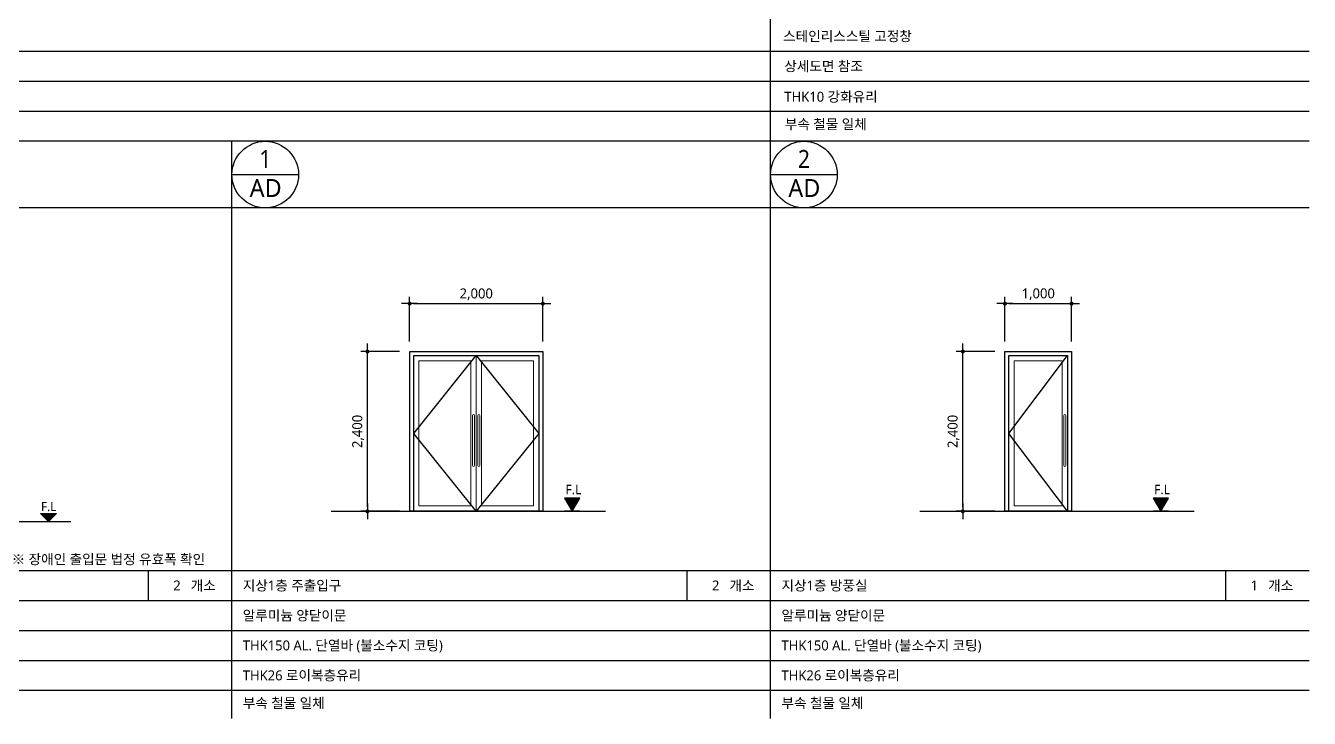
# Model space of a CAD drawing. Header units: millimetres. Extents: x -3 to 459584, y -660938 to -11738.
# Drawn here: x 99177 to 118450, y -146400 to -135997 of the extents above; entities that cross this region are included whole.
import ezdxf
from ezdxf.enums import TextEntityAlignment as Align

# ---------------------------------------------------------------- set-up
doc = ezdxf.new("R2010")
doc.units = ezdxf.units.MM
doc.header["$LTSCALE"] = 200
for name, pattern in [('C10', [102.1, 100, -1, 0.1, -1]), ('CEN-GAUN', [32.2, 30, -1, 0.2, -1]), ('DASHDOT', [1, 0.5, -0.25, 0, -0.25])]:
    doc.linetypes.add(name, pattern=pattern)
doc.layers.get('DEFPOINTS').update_dxf_attribs({"color": 137})
for name, color, linetype in [('4ELE', 4, 'Continuous'), ('A-GRID', 1, 'C10'), ('a-TAG-1', 6, 'Continuous'), ('A-TAG-2', 4, 'Continuous'), ('CEN', 1, 'CEN-GAUN'), ('CTR', 1, 'Continuous'), ('DIM', 7, 'Continuous'), ('ELE-7', 7, 'Continuous'), ('ELE3', 3, 'Continuous'), ('ELE4', 4, 'Continuous'), ('ELE6', 6, 'Continuous'), ('TAG', 6, 'Continuous'), ('TAR-LEVEL', 6, 'Continuous'), ('TEX', 3, 'Continuous'), ('TEXT1', 3, 'Continuous')]:
    doc.layers.add(name, color=color, linetype=linetype)
doc.layers.add('WIN', color=4, linetype='Continuous', lineweight=0)
doc.styles.add('ARIAL', font='malgun.ttf')
doc.styles.add('S1', font='malgun.ttf')
doc.styles.add('돋움', font='malgun.ttf')
doc.styles.add('맑은고딕', font='malgun.ttf')
doc.styles.add('스타일1', font='malgun.ttf')
doc.dimstyles.new('CJC-50', dxfattribs={"dimscale": 50, "dimtxt": 3, "dimasz": 1.2, "dimexe": 2, "dimexo": 3, "dimgap": 1, "dimtad": 1, "dimdec": 0, "dimdsep": 46, "dimlunit": 6, "dimtxsty": 'ARIAL', "dimblk": 'CJDOT', "dimcen": 1, "dimclrd": 256, "dimclre": 256, "dimclrt": 3, "dimadec": 0, "dimazin": 0, "dimtfac": 1, "dimtdec": 0, "dimtix": 1, "dimtmove": 2, "dimatfit": 2, "dimfxl": 1, "dimlwd": -1, "dimlwe": -1, "dimarcsym": 0})

# ---------------------------------------------------------------- blocks, each defined once
blk = doc.blocks.new('CJDOT')
blk.add_line((-2, 0), (2, 0))
at = {"const_width": 0.5}
blk.add_lwpolyline([(-0.25, 0, 1), (0.25, 0, 1)], format="xyb", close=True, dxfattribs=at)
blk = doc.blocks.new('*D250')
at = {"layer": 'DEFPOINTS', "color": 0, "linetype": 'Continuous', "ltscale": 0.1, "transparency": 16777216}
for p in [(104308, -140891), (104942, -140891), (104942, -143291)]:
    blk.add_point(p, dxfattribs=at)
at = {"layer": 'DIM', "ltscale": 0.1, "transparency": 16777216}
for p, q in [((104792, -140891), (104208, -140891)), ((104308, -143231), (104308, -140951)), ((104792, -143291), (104208, -143291))]:
    blk.add_line(p, q, dxfattribs=at)
at = {"layer": 'DIM', "linetype": 'Continuous', "ltscale": 0.1, "transparency": 16777216, "xscale": 60, "yscale": 60, "zscale": 60}
for p, rotation in [((104308, -140891), 90), ((104308, -143291), 270)]:
    blk.add_blockref('CJDOT', p, dxfattribs=dict(at, rotation=rotation))
at = {"layer": 'DIM', "color": 3, "linetype": 'Continuous', "ltscale": 0.1, "transparency": 16777216, "insert": (104168, -142091), "char_height": 150, "attachment_point": 5, "rotation": 90, "style": 'ARIAL'}
blk.add_mtext('2,400', dxfattribs=at)
blk = doc.blocks.new('*D251')
at = {"layer": 'DEFPOINTS', "color": 0, "linetype": 'Continuous', "ltscale": 0.1, "transparency": 16777216}
for p in [(106942, -140172), (104942, -140891), (106942, -140891)]:
    blk.add_point(p, dxfattribs=at)
at = {"layer": 'DIM', "ltscale": 0.1, "transparency": 16777216}
for p, q in [((104942, -140741), (104942, -140072)), ((106942, -140741), (106942, -140072)), ((105002, -140172), (106882, -140172))]:
    blk.add_line(p, q, dxfattribs=at)
at = {"layer": 'DIM', "linetype": 'Continuous', "ltscale": 0.1, "transparency": 16777216, "xscale": 60, "yscale": 60, "zscale": 60, "rotation": 180}
blk.add_blockref('CJDOT', (104942, -140172), dxfattribs=at)
at = {"layer": 'DIM', "linetype": 'Continuous', "ltscale": 0.1, "transparency": 16777216, "xscale": 60, "yscale": 60, "zscale": 60}
blk.add_blockref('CJDOT', (106942, -140172), dxfattribs=at)
at = {"layer": 'DIM', "color": 3, "linetype": 'Continuous', "ltscale": 0.1, "transparency": 16777216, "insert": (105942, -140032), "char_height": 150, "attachment_point": 5, "style": 'ARIAL'}
blk.add_mtext('2,000', dxfattribs=at)
blk = doc.blocks.new('단면레벨-1')
at = {"layer": 'TAG'}
blk.add_hatch(color=256, dxfattribs=at).paths.add_polyline_path([(0, 0), (2.27, 3.93), (-2.27, 3.93)])
for p, q in [((-2.27, 3.93), (0, 0)), ((2.27, 3.93), (-2.27, 3.93)), ((0, 0), (2.27, 3.93)), ((2.27, 0), (-2.27, 0))]:
    blk.add_line(p, q, dxfattribs=at)
at = {"layer": 'TAG', "color": 3, "style": '돋움'}
blk.add_attdef('GL.+1500', text='', height=2.81, dxfattribs=at).set_placement((0.37, 6.53), align=Align.MIDDLE)
blk = doc.blocks.new('dor&win')
at = {"layer": 'a-TAG-1', "ltscale": 0.2}
blk.add_line((-5.5, 0), (5.5, 0), dxfattribs=at)
blk.add_circle((0, 0), 5.5, dxfattribs=at)
at = {"layer": 'a-TAG-1', "color": 3, "style": 'ARIAL'}
for tag, p in [('1', (0, 2.58)), ('FSD', (0.07, -2.22))]:
    blk.add_attdef(tag, text='', height=3, dxfattribs=at).set_placement(p, align=Align.MIDDLE_CENTER)
blk = doc.blocks.new('*D254')
at = {"layer": 'DEFPOINTS', "color": 0, "linetype": 'Continuous', "ltscale": 0.1, "transparency": 16777216}
for p in [(113247, -140891), (113880, -140891), (113880, -143291)]:
    blk.add_point(p, dxfattribs=at)
at = {"layer": 'DIM', "ltscale": 0.1, "transparency": 16777216}
for p, q in [((113730, -140891), (113147, -140891)), ((113247, -143231), (113247, -140951)), ((113730, -143291), (113147, -143291))]:
    blk.add_line(p, q, dxfattribs=at)
at = {"layer": 'DIM', "linetype": 'Continuous', "ltscale": 0.1, "transparency": 16777216, "xscale": 60, "yscale": 60, "zscale": 60}
for p, rotation in [((113247, -140891), 90), ((113247, -143291), 270)]:
    blk.add_blockref('CJDOT', p, dxfattribs=dict(at, rotation=rotation))
at = {"layer": 'DIM', "color": 3, "linetype": 'Continuous', "ltscale": 0.1, "transparency": 16777216, "insert": (113107, -142091), "char_height": 150, "attachment_point": 5, "rotation": 90, "style": 'ARIAL'}
blk.add_mtext('2,400', dxfattribs=at)
blk = doc.blocks.new('*D255')
at = {"layer": 'DEFPOINTS', "color": 0, "linetype": 'Continuous', "ltscale": 0.1, "transparency": 16777216}
for p in [(114880, -140172), (113880, -140891), (114880, -140891)]:
    blk.add_point(p, dxfattribs=at)
at = {"layer": 'DIM', "ltscale": 0.1, "transparency": 16777216}
for p, q in [((113880, -140741), (113880, -140072)), ((114880, -140741), (114880, -140072)), ((113940, -140172), (114820, -140172))]:
    blk.add_line(p, q, dxfattribs=at)
at = {"layer": 'DIM', "linetype": 'Continuous', "ltscale": 0.1, "transparency": 16777216, "xscale": 60, "yscale": 60, "zscale": 60, "rotation": 180}
blk.add_blockref('CJDOT', (113880, -140172), dxfattribs=at)
at = {"layer": 'DIM', "linetype": 'Continuous', "ltscale": 0.1, "transparency": 16777216, "xscale": 60, "yscale": 60, "zscale": 60}
blk.add_blockref('CJDOT', (114880, -140172), dxfattribs=at)
at = {"layer": 'DIM', "color": 3, "linetype": 'Continuous', "ltscale": 0.1, "transparency": 16777216, "insert": (114380, -140031), "char_height": 150, "attachment_point": 5, "style": 'ARIAL'}
blk.add_mtext('1,000', dxfattribs=at)

msp = doc.modelspace()

# ---------------------------------------------------------------- linework, layer by layer
at = {"layer": '4ELE'}
for points in [[(104942.3, -140890.7), (106942.3, -140890.7), (106942.3, -143290.7), (104942.3, -143290.7)], [(113880.5, -140890.7), (114880.5, -140890.7), (114880.5, -143290.7), (113880.5, -143290.7)]]:
    msp.add_lwpolyline(points, close=True, dxfattribs=at)
for points in [[(105002.3, -143290.7), (105002.3, -140950.7), (106882.3, -140950.7), (106882.3, -143290.7)], [(113940.5, -143290.7), (113940.5, -140950.7), (114820.5, -140950.7), (114820.5, -143290.7)]]:
    msp.add_lwpolyline(points, dxfattribs=at)
at = {"layer": 'A-GRID'}
msp.add_line((97054.4, -143441.5, 0), (99854.4, -143441.5), dxfattribs=at)
at = {"layer": 'A-TAG-2', "color": 7}
msp.add_line((118450, -138734.1), (84100, -138734.1), dxfattribs=at)
at = {"layer": 'CEN'}
for p, q in [((103761.4, -143290.7), (107882.9, -143290.7)), ((112599.6, -143290.7), (116721.1, -143290.7))]:
    msp.add_line(p, q, dxfattribs=at)
at = {"layer": 'CTR', "linetype": 'DASHDOT', "ltscale": 100}
for points in [[(105942.3, -143290.7), (105002.3, -142120.7), (105942.3, -140950.7), (106882.3, -142120.7), (105942.3, -143290.7)], [(114820.5, -143290.7), (113940.5, -142120.7), (114820.5, -140950.7)]]:
    msp.add_lwpolyline(points, dxfattribs=at)
at = {"layer": 'ELE-7'}
for p, q in [((99518.1, -143441.5), (99398.1, -143321.5)), ((99398.1, -143321.5), (99638.1, -143321.5)), ((99518.1, -143441.5), (99638.1, -143321.5)), ((99518.1, -143441.5), (99638.1, -143321.5))]:
    msp.add_line(p, q, dxfattribs=at)
at = {"layer": 'ELE-7', "elevation": 0}
msp.add_lwpolyline([(99518.1, -143441.5, 0, 240, 0), (99518.1, -143321.5, 240, 240, 0)], format="xyseb", dxfattribs=at)
at = {"layer": 'ELE3'}
msp.add_line((118450, -137734.1), (84100, -137734.1), dxfattribs=at)
at = {"layer": 'ELE4'}
for p, q in [((110361.8, -146400), (110361.8, -129034.1)), ((102273.6, -146400), (102273.6, -137734.1)), ((102273.6, -146400), (102273.6, -137734.1))]:
    msp.add_line(p, q, dxfattribs=at)
at = {"layer": 'ELE6'}
for p, q in [((118447.2, -136384.1), (84097.2, -136384.1)), ((118447.2, -136834.1), (84097.2, -136834.1)), ((118447.2, -137284.1), (84097.2, -137284.1)), ((118447.2, -144184.1), (84097.2, -144184.1)), ((101016.9, -144184.1), (101016.9, -144634.1)), ((109105, -144184.1), (109105, -144634.1)), ((117193.2, -144184.1), (117193.2, -144634.1)), ((118447.2, -144634.1), (84097.2, -144634.1)), ((118447.2, -145084.1), (84097.2, -145084.1)), ((118447.2, -145534.1), (84097.2, -145534.1)), ((118447.2, -145984.1), (84097.2, -145984.1))]:
    msp.add_line(p, q, dxfattribs=at)
at = {"layer": 'WIN'}
msp.add_line((105942.3, -140950.7), (105942.3, -143290.7), dxfattribs=at)
for points in [[(105862.3, -143210.7), (105082.3, -143210.7), (105082.3, -141030.7), (105862.3, -141030.7)], [(106022.3, -141030.7), (106802.3, -141030.7), (106802.3, -143210.7), (106022.3, -143210.7)], [(114740.5, -143210.7), (114020.5, -143210.7), (114020.5, -141030.7), (114740.5, -141030.7)]]:
    msp.add_lwpolyline(points, close=True, dxfattribs=at)
at = {"layer": 'WIN', "color": 5}
for points in [[(105917.3, -142600.7, -1), (105887.3, -142600.7), (105887.3, -141850.7, -1), (105917.3, -141850.7)], [(105967.3, -142600.7, 1), (105997.3, -142600.7), (105997.3, -141850.7, 1), (105967.3, -141850.7)], [(114795.5, -142600.7, -1), (114765.5, -142600.7), (114765.5, -141850.7, -1), (114795.5, -141850.7)]]:
    msp.add_lwpolyline(points, format="xyb", close=True, dxfattribs=at)

# ---------------------------------------------------------------- block references
at = {"layer": 'a-TAG-1'}
ref = msp.add_blockref('dor&win', (102773.6, -138234.1), dxfattribs=dict(at, xscale=90.90909090894274, yscale=90.90909090894274, zscale=90.90909090894274))
ref.add_attrib('1', '1', dxfattribs={"color": 3, "height": 270, "style": 'S1', "width": 0.9}).set_placement((102773.6, -137999.2), align=Align.MIDDLE_CENTER)
ref.add_attrib('FSD', 'AD', dxfattribs={"color": 3, "height": 270, "style": 'S1'}).set_placement((102779.7, -138436.2), align=Align.MIDDLE_CENTER)
ref = msp.add_blockref('dor&win', (110861.8, -138234.1), dxfattribs=dict(at, xscale=90.90909090894274, yscale=90.90909090894274, zscale=90.90909090894274))
ref.add_attrib('1', '2', dxfattribs={"color": 3, "height": 270, "style": 'S1', "width": 0.9}).set_placement((110861.8, -137999.2), align=Align.MIDDLE_CENTER)
ref.add_attrib('FSD', 'AD', dxfattribs={"color": 3, "height": 270, "style": 'S1'}).set_placement((110867.9, -138436.2), align=Align.MIDDLE_CENTER)
at = {"layer": 'TAR-LEVEL'}
ref = msp.add_blockref('단면레벨-1', (107382.9, -143290.7), dxfattribs=dict(at, xscale=50, yscale=50, zscale=50))
ref.add_attrib('GL.+1500', 'F.L', dxfattribs={"color": 3, "height": 140.62, "style": 'ARIAL'}).set_placement((107401.2, -142964.4), align=Align.MIDDLE)
ref = msp.add_blockref('단면레벨-1', (116221.1, -143290.7), dxfattribs=dict(at, xscale=50, yscale=50, zscale=50))
ref.add_attrib('GL.+1500', 'F.L', dxfattribs={"color": 3, "height": 140.62, "style": 'ARIAL'}).set_placement((116239.4, -142964.4), align=Align.MIDDLE)

# ---------------------------------------------------------------- texts
at = {"layer": 'TEX'}
for s, height, style, p in [('스테인리스스틸 고정창', 150, 'S1', (110549.6, -136230.1)), ('상세도면 참조', 150, 'S1', (110566.9, -136680.1)), ('THK10 강화유리', 150, 'S1', (110567.7, -137139.7)), ('부속 철물 일체', 150, 'S1', (110574.6, -137551.7)), ('F.L', 135, '스타일1', (99407.2, -143288.4)), ('지상1층 주출입구', 150, 'S1', (102436.2, -144480.1)), ('지상1층 방풍실', 150, 'S1', (110524.4, -144480.1)), ('알루미늄 양닫이문', 150, 'S1', (102436.2, -144930.1)), ('알루미늄 양닫이문', 150, 'S1', (110524.4, -144930.1)), ('THK150 AL. 단열바 (불소수지 코팅)', 150, 'S1', (102436.2, -145380.1)), ('THK150 AL. 단열바 (불소수지 코팅)', 150, 'S1', (110524.4, -145380.1)), ('THK26 로이복층유리', 150, 'S1', (102436.2, -145830.1)), ('THK26 로이복층유리', 150, 'S1', (110524.4, -145830.1)), ('부속 철물 일체', 150, 'S1', (102436.2, -146246.1)), ('부속 철물 일체', 150, 'S1', (110524.4, -146246.1))]:
    msp.add_text(s, height=height, dxfattribs=dict(at, style=style)).set_placement(p)
at = {"layer": 'TEX', "style": 'S1'}
for s, p in [('2', (101504.4, -144480.1)), ('개소', (102031.5, -144480.1)), ('2', (109592.6, -144480.1)), ('개소', (110119.7, -144480.1)), ('1', (117680.8, -144480.1)), ('개소', (118207.8, -144480.1))]:
    msp.add_text(s, height=150, dxfattribs=at).set_placement(p, align=Align.RIGHT)
at = {"layer": 'TEXT1', "style": '맑은고딕'}
msp.add_text('※ 장애인 출입문 법정 유효폭 확인', height=150, dxfattribs=at).set_placement((98965.8, -144010.5), align=Align.MIDDLE_LEFT)

# ---------------------------------------------------------------- dimensions: what is measured, and where the dimension line sits
at = {"layer": 'DIM', "color": 7, "linetype": 'Continuous', "ltscale": 0.1}
for base, p1, p2, angle, picture, middle in [((106942.3, -140171.9), (104942.3, -140890.7), (106942.3, -140890.7), 180, '*D251', (105942.3, -140031.8)), ((114880.5, -140171.9), (113880.5, -140890.7), (114880.5, -140890.7), 180, '*D255', (114380.5, -140031.4)), ((104308.4, -140890.7), (104942.3, -143290.7), (104942.3, -140890.7), 90, '*D250', (104168.4, -142090.7)), ((113246.6, -140890.7), (113880.5, -143290.7), (113880.5, -140890.7), 90, '*D254', (113106.5, -142090.7))]:
    dim = msp.add_linear_dim(base=base, p1=p1, p2=p2, angle=angle, dimstyle='CJC-50', dxfattribs=at)
    dim.commit()
    dim.dimension.update_dxf_attribs({"geometry": picture, "text_midpoint": middle})

doc.saveas('drawing.dxf')
